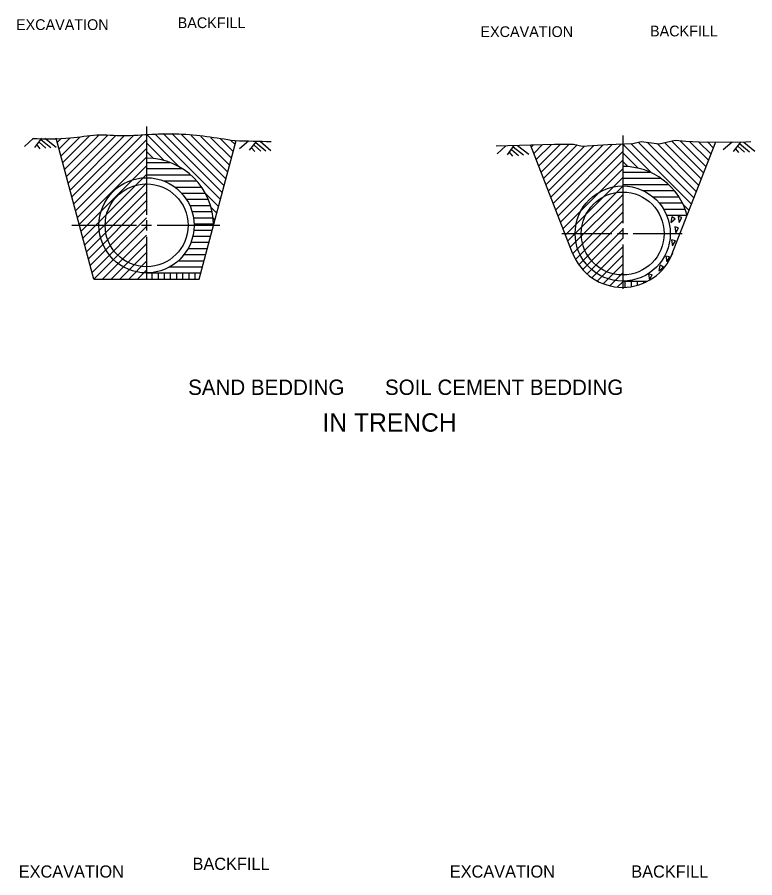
# Model space of a CAD drawing. Extents: x -2031 to -1759, y 732 to 958.
# Drawn here: x -1834.4 to -1758.7, y 860.6 to 948.7 of the extents above; entities that cross this region are included whole.
import ezdxf

# ---------------------------------------------------------------- set-up
doc = ezdxf.new("R2010")
doc.units = 0
for name, color, linetype in [('pp_PRESENTATION', 7, 'Continuous'), ('rd_EARTHWORK', 7, 'Continuous'), ('rd_EARTHWORK-anno', 7, 'Continuous'), ('rd_EXCAVATION-DITCH', 7, 'Continuous')]:
    doc.layers.add(name, color=color, linetype=linetype)

msp = doc.modelspace()

# ---------------------------------------------------------------- linework, layer by layer
at = {"layer": 'pp_PRESENTATION'}
for p, q in [((-1832.712, 936.331), (-1833.591, 935.512)), ((-1831.861, 936.344), (-1832.579, 935.386)), ((-1832.11, 935.937), (-1831.404, 935.323)), ((-1831.931, 936.201), (-1830.898, 935.39)), ((-1831.516, 936.348), (-1830.361, 935.441)), ((-1810.653, 936.062), (-1811.563, 935.277)), ((-1809.803, 936.043), (-1810.557, 935.113)), ((-1809.878, 935.903), (-1808.877, 935.052)), ((-1809.458, 936.034), (-1808.338, 935.083)), ((-1761.06, 935.948), (-1761.956, 935.148)), ((-1760.209, 935.944), (-1760.947, 935.001)), ((-1760.282, 935.802), (-1759.266, 934.969)), ((-1759.864, 935.94), (-1758.728, 935.009)), ((-1832.349, 935.662), (-1832.016, 935.271)), ((-1810.317, 935.379), (-1809.999, 934.976)), ((-1810.067, 935.646), (-1809.385, 935.005)), ((-1784.27, 935.571), (-1785.137, 934.74)), ((-1783.42, 935.597), (-1784.124, 934.629)), ((-1783.898, 934.908), (-1783.559, 934.522)), ((-1783.662, 935.187), (-1782.947, 934.583)), ((-1783.487, 935.453), (-1782.443, 934.657)), ((-1783.074, 935.606), (-1781.906, 934.716)), ((-1760.712, 935.271), (-1760.387, 934.874)), ((-1760.467, 935.542), (-1759.773, 934.913))]:
    msp.add_line(p, q, dxfattribs=at)
at = {"layer": 'rd_EARTHWORK'}
for p, q in [((-1826.498, 921.901), (-1830.342, 936.36)), ((-1815.684, 921.901), (-1811.908, 936.103)), ((-1767.286, 924.244), (-1762.709, 935.966)), ((-1777.41, 924.572), (-1781.711, 935.655)), ((-1765.648, 928.44), (-1767.76, 928.44)), ((-1821.091, 922.539), (-1815.514, 922.539)), ((-1826.498, 921.901), (-1815.684, 921.901)), ((-1826.436, 921.901), (-1826.434, 921.901)), ((-1772.271, 921.696), (-1769.715, 921.697))]:
    msp.add_line(p, q, dxfattribs=at)
for points in [[(-1785.231, 935.56), (-1779.258, 935.722), (-1777.308, 935.748), (-1776.417, 935.526), (-1773.804, 935.714), (-1771.231, 935.808), (-1770.362, 936.009), (-1768.531, 935.761), (-1766.905, 936.132), (-1765.8, 936.035), (-1764.422, 935.977)], [(-1764.422, 935.977), (-1760.194, 935.95), (-1759.125, 936)], [(-1767.226, 928.282), (-1767.328, 927.701), (-1766.876, 928.08), (-1767.22, 928.297)], [(-1766.6, 928.303), (-1766.498, 927.722), (-1766.202, 928.233), (-1766.6, 928.319)], [(-1766.934, 927.245), (-1766.832, 926.664), (-1766.537, 927.175), (-1766.934, 927.261)], [(-1767.272, 925.913), (-1767.169, 925.332), (-1766.874, 925.843), (-1767.272, 925.929)], [(-1767.864, 924.26), (-1767.762, 923.679), (-1767.467, 924.19), (-1767.864, 924.276)], [(-1820.509, 921.901), (-1820.509, 922.54)], [(-1819.88, 921.901), (-1819.88, 922.54)], [(-1819.25, 921.901), (-1819.25, 922.54)], [(-1818.621, 921.901), (-1818.621, 922.54)], [(-1817.991, 921.901), (-1817.991, 922.54)], [(-1817.362, 921.894), (-1817.362, 922.54)], [(-1816.732, 921.897), (-1816.732, 922.54)], [(-1816.103, 921.899), (-1816.103, 922.539)], [(-1768.452, 923.33), (-1768.554, 922.749), (-1768.102, 923.128), (-1768.446, 923.345)], [(-1772.002, 921.071), (-1772.002, 921.696)], [(-1771.373, 921.139), (-1771.373, 921.697)], [(-1770.743, 921.282), (-1770.743, 921.697)], [(-1770.114, 921.507), (-1770.114, 921.697)], [(-1769.635, 922.415), (-1769.533, 921.834), (-1769.238, 922.345), (-1769.635, 922.431)]]:
    msp.add_lwpolyline(points, dxfattribs=at)
for centre, radius in [((-1821.094, 927.419), 4.878), ((-1821.089, 927.421), 4.249), ((-1772.27, 926.58), 4.878), ((-1772.27, 926.58), 4.249)]:
    msp.add_circle(centre, radius, dxfattribs=at)
for centre, radius, start, end in [((-1821.094, 927.419), 6.878, 0.01494, 89.97015), ((-1772.27, 926.58), 6.878, 15.69153, 90.01049), ((-1772.278, 926.572), 5.508, 201.29425, 339.03939)]:
    msp.add_arc(centre, radius, start, end, dxfattribs=at)
for points in [[(-1832.796, 936.321), (-1828.877, 936.383), (-1826.177, 936.681), (-1823.454, 936.618), (-1820.549, 936.758), (-1817.779, 936.789), (-1812.058, 936.107)], [(-1812.058, 936.107), (-1812.011, 936.106), (-1808.318, 936.013)]]:
    msp.add_spline(points, degree=3, dxfattribs=at)
at = {"layer": 'rd_EXCAVATION-DITCH'}
for p, q in [((-1821.091, 937.542), (-1821.091, 928.503)), ((-1772.271, 936.643), (-1772.271, 927.635)), ((-1821.089, 927.944), (-1821.089, 926.897)), ((-1828.738, 927.421), (-1822.118, 927.421)), ((-1821.594, 927.421), (-1820.584, 927.421)), ((-1820.004, 927.421), (-1813.573, 927.421)), ((-1772.271, 927.125), (-1772.271, 926.062)), ((-1821.091, 926.259), (-1821.091, 921.901)), ((-1778.507, 926.583), (-1773.373, 926.583)), ((-1772.799, 926.583), (-1771.757, 926.583)), ((-1771.183, 926.583), (-1766.162, 926.583)), ((-1772.271, 925.467), (-1772.271, 920.905))]:
    msp.add_line(p, q, dxfattribs=at)
for points in [[(-1829.674, 933.845), (-1826.901, 936.617)], [(-1829.487, 933.142), (-1825.942, 936.686)], [(-1829.3, 932.438), (-1825.075, 936.663)], [(-1829.113, 931.735), (-1824.225, 936.623)], [(-1828.926, 931.032), (-1823.336, 936.622)], [(-1828.739, 930.329), (-1822.402, 936.665)], [(-1828.552, 929.625), (-1821.461, 936.717)], [(-1817.781, 933.447), (-1821.071, 936.736)], [(-1813.512, 930.068), (-1820.217, 936.772)], [(-1813.325, 930.771), (-1819.372, 936.818)], [(-1813.138, 931.474), (-1818.5, 936.835)], [(-1812.951, 932.177), (-1817.534, 936.76)], [(-1812.764, 932.881), (-1816.526, 936.642)], [(-1830.235, 935.954), (-1829.821, 936.368)], [(-1830.048, 935.251), (-1828.916, 936.383)], [(-1829.861, 934.548), (-1827.944, 936.464)], [(-1828.365, 928.922), (-1821.091, 936.196)], [(-1819.278, 934.053), (-1821.091, 935.866)], [(-1812.577, 933.584), (-1815.515, 936.521)], [(-1812.39, 934.287), (-1814.503, 936.4)], [(-1812.203, 934.99), (-1813.493, 936.279)], [(-1812.016, 935.694), (-1812.481, 936.158)], [(-1781.129, 934.154), (-1779.569, 935.714)], [(-1780.88, 933.513), (-1778.662, 935.73)], [(-1780.631, 932.871), (-1777.76, 935.742)], [(-1779.386, 929.665), (-1773.32, 935.731)], [(-1779.137, 929.023), (-1772.396, 935.765)], [(-1769.304, 932.786), (-1772.271, 935.753)], [(-1765.204, 929.577), (-1771.423, 935.796)], [(-1764.954, 930.217), (-1770.674, 935.937)], [(-1764.704, 930.857), (-1769.777, 935.93)], [(-1764.454, 931.497), (-1768.747, 935.79)], [(-1764.204, 932.137), (-1767.958, 935.892)], [(-1763.954, 932.778), (-1767.234, 936.057)], [(-1763.704, 933.418), (-1766.371, 936.085)], [(-1763.455, 934.056), (-1765.418, 936.019)], [(-1763.205, 934.698), (-1764.487, 935.98)], [(-1762.954, 935.339), (-1763.588, 935.972)], [(-1828.178, 928.219), (-1821.091, 935.306)], [(-1820.374, 934.259), (-1821.091, 934.976)], [(-1781.632, 935.451), (-1781.42, 935.663)], [(-1781.377, 934.795), (-1780.484, 935.689)], [(-1780.382, 932.23), (-1776.953, 935.659)], [(-1780.133, 931.589), (-1776.179, 935.543)], [(-1779.884, 930.947), (-1775.22, 935.612)], [(-1779.635, 930.306), (-1774.26, 935.681)], [(-1778.888, 928.382), (-1772.271, 935)], [(-1770.68, 933.272), (-1772.271, 934.863)], [(-1827.991, 927.516), (-1821.091, 934.416)], [(-1778.64, 927.741), (-1772.271, 934.109)], [(-1771.736, 933.438), (-1772.271, 933.973)], [(-1827.804, 926.813), (-1821.091, 933.526)], [(-1821.091, 933.864), (-1818.692, 933.864)], [(-1821.091, 933.234), (-1817.421, 933.234)], [(-1778.391, 927.1), (-1772.271, 933.219)], [(-1827.617, 926.109), (-1821.091, 932.635)], [(-1821.091, 932.605), (-1816.576, 932.605)], [(-1778.142, 926.458), (-1772.271, 932.329)], [(-1772.271, 932.87), (-1769.487, 932.87)], [(-1772.271, 932.241), (-1768.362, 932.241)], [(-1827.43, 925.406), (-1821.091, 931.745)], [(-1819.352, 931.975), (-1815.942, 931.975)], [(-1818.2, 931.346), (-1815.447, 931.346)], [(-1777.893, 925.817), (-1772.271, 931.439)], [(-1772.271, 931.611), (-1767.58, 931.611)], [(-1827.243, 924.703), (-1821.091, 930.855)], [(-1817.499, 930.717), (-1815.058, 930.717)], [(-1813.699, 929.365), (-1815.066, 930.732)], [(-1777.644, 925.176), (-1772.271, 930.549)], [(-1770.16, 930.982), (-1766.984, 930.982)], [(-1827.056, 924), (-1821.091, 929.965)], [(-1817.01, 930.087), (-1814.755, 930.087)], [(-1777.395, 924.535), (-1772.271, 929.659)], [(-1769.172, 930.353), (-1766.518, 930.353)], [(-1768.536, 929.723), (-1766.151, 929.723)], [(-1765.454, 928.936), (-1766.064, 929.546)], [(-1826.869, 923.296), (-1821.091, 929.075)], [(-1816.662, 929.458), (-1814.525, 929.458)], [(-1816.424, 928.828), (-1814.362, 928.828)], [(-1813.886, 928.661), (-1814.46, 929.235)], [(-1777.11, 923.929), (-1772.271, 928.768)], [(-1768.087, 929.094), (-1765.867, 929.094)], [(-1826.682, 922.593), (-1821.091, 928.185)], [(-1816.279, 928.199), (-1814.26, 928.199)], [(-1814.073, 927.958), (-1814.254, 928.139)], [(-1776.763, 923.386), (-1772.271, 927.878)], [(-1767.769, 928.464), (-1765.654, 928.464)], [(-1826.484, 921.901), (-1821.089, 927.296)], [(-1816.24, 926.94), (-1814.344, 926.94)], [(-1816.218, 927.569), (-1814.218, 927.569)], [(-1776.364, 922.895), (-1772.271, 926.988)], [(-1825.594, 921.901), (-1821.091, 926.404)], [(-1816.344, 926.31), (-1814.511, 926.31)], [(-1775.914, 922.454), (-1772.271, 926.098)], [(-1824.704, 921.901), (-1821.091, 925.514)], [(-1816.536, 925.681), (-1814.679, 925.681)], [(-1814.665, 925.88), (-1814.667, 925.882)], [(-1775.414, 922.065), (-1772.271, 925.208)], [(-1823.814, 921.901), (-1821.091, 924.624)], [(-1817.245, 924.422), (-1815.013, 924.422)], [(-1816.829, 925.051), (-1814.846, 925.051)], [(-1774.86, 921.729), (-1772.271, 924.317)], [(-1822.923, 921.901), (-1821.091, 923.734)], [(-1817.831, 923.792), (-1815.181, 923.792)], [(-1774.247, 921.451), (-1772.271, 923.427)], [(-1822.033, 921.901), (-1821.091, 922.843)], [(-1818.71, 923.163), (-1815.348, 923.163)], [(-1773.567, 921.241), (-1772.271, 922.537)], [(-1772.804, 921.114), (-1772.271, 921.647)]]:
    msp.add_lwpolyline(points, dxfattribs=at)

# ---------------------------------------------------------------- texts
at = {"layer": 'rd_EARTHWORK-anno'}
for s, height, p in [('EXCAVATION', 1.1016, (-1834.473, 947.435)), ('BACKFILL', 1.1016, (-1817.899, 947.63)), ('EXCAVATION', 1.1016, (-1786.853, 946.715)), ('BACKFILL', 1.1016, (-1769.468, 946.783)), ('BACKFILL', 1.2504, (-1816.376, 861.365)), ('EXCAVATION', 1.2504, (-1834.193, 860.575)), ('EXCAVATION', 1.2504, (-1789.997, 860.575)), ('BACKFILL', 1.2504, (-1771.39, 860.575))]:
    msp.add_text(s, height=height, rotation=0.01683, dxfattribs=at).set_placement(p)
for s, height, p in [('SAND BEDDING', 1.57366, (-1816.826, 910.04)), ('SOIL CEMENT BEDDING', 1.57366, (-1796.644, 910.04)), ('IN TRENCH', 1.8884, (-1803.049, 906.273))]:
    msp.add_text(s, height=height, dxfattribs=at).set_placement(p)

doc.saveas('drawing.dxf')
